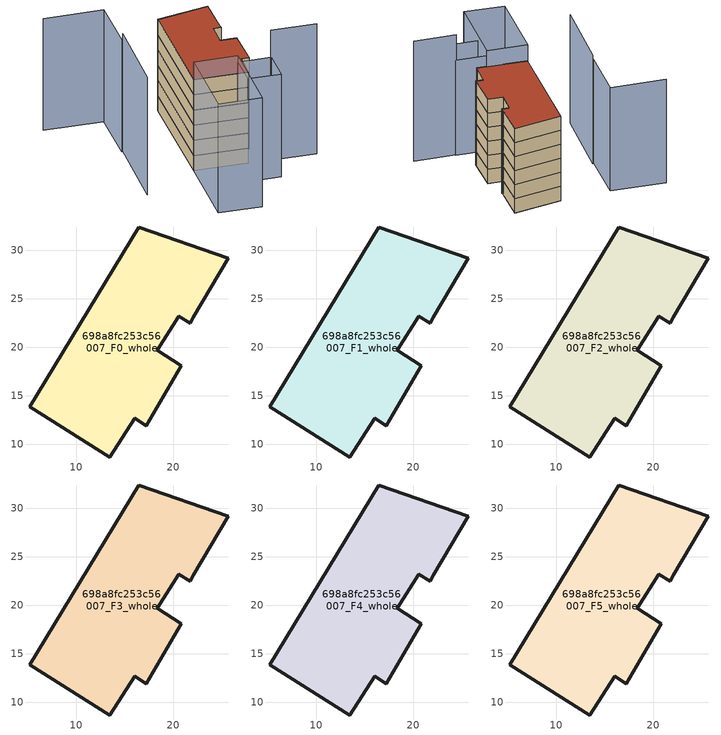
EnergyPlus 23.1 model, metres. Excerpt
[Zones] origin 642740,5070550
698a8fc253c56007_F0_whole
 floor ground (EU_floor_Construction): 17.25,11.87 20.85,18.08 18.35,19.67 20.56,23.17 21.76,22.47 22.06,23.08 25.66,29.18 16.45,32.38 5.24,13.88 13.44,8.67 16.05,12.67 z0
 wall outside (EU_wall_Construction): 13.44,8.67 5.24,13.88 16.45,32.38 25.66,29.18 22.06,23.08 21.76,22.47 20.56,23.17 18.35,19.67 20.85,18.08 17.25,11.87 16.05,12.67 13.44,8.67 z0:3
698a8fc253c56007_F1_whole
 floor to 698a8fc253c56007_F0_whole (EU_floor_Construction): 17.25,11.87 20.85,18.08 18.35,19.67 20.55,23.17 21.75,22.47 22.05,23.08 25.66,29.18 16.45,32.38 5.24,13.88 13.44,8.67 16.05,12.67 z3
 wall outside (EU_wall_Construction): 13.44,8.67 5.24,13.88 16.45,32.38 25.66,29.18 22.06,23.08 21.76,22.47 20.56,23.17 18.35,19.67 20.85,18.08 17.25,11.87 16.05,12.67 13.44,8.67 z3:6
698a8fc253c56007_F2_whole
 floor to 698a8fc253c56007_F1_whole (EU_floor_Construction): 17.25,11.87 20.85,18.08 18.35,19.67 20.55,23.17 21.75,22.47 22.05,23.08 25.66,29.18 16.45,32.38 5.24,13.88 13.44,8.67 16.05,12.67 z6
 wall outside (EU_wall_Construction): 13.44,8.67 5.24,13.88 16.45,32.38 25.66,29.18 22.06,23.08 21.76,22.47 20.56,23.17 18.35,19.67 20.85,18.08 17.25,11.87 16.05,12.67 13.44,8.67 z6:9
698a8fc253c56007_F3_whole
 floor to 698a8fc253c56007_F2_whole (EU_floor_Construction): 17.25,11.87 20.85,18.08 18.35,19.67 20.55,23.17 21.75,22.47 22.05,23.08 25.66,29.18 16.45,32.38 5.24,13.88 13.44,8.67 16.05,12.67 z9
 wall outside (EU_wall_Construction): 13.44,8.67 5.24,13.88 16.45,32.38 25.66,29.18 22.06,23.08 21.76,22.47 20.56,23.17 18.35,19.67 20.85,18.08 17.25,11.87 16.05,12.67 13.44,8.67 z9:12
698a8fc253c56007_F4_whole
 floor to 698a8fc253c56007_F3_whole (EU_floor_Construction): 17.25,11.87 20.85,18.08 18.35,19.67 20.55,23.17 21.75,22.47 22.05,23.08 25.66,29.18 16.45,32.38 5.24,13.88 13.44,8.67 16.05,12.67 z12
 wall outside (EU_wall_Construction): 13.44,8.67 5.24,13.88 16.45,32.38 25.66,29.18 22.06,23.08 21.76,22.47 20.56,23.17 18.35,19.67 20.85,18.08 17.25,11.87 16.05,12.67 13.44,8.67 z12:15
698a8fc253c56007_F5_whole
 floor to 698a8fc253c56007_F4_whole (EU_floor_Construction): 17.25,11.87 20.85,18.08 18.35,19.67 20.55,23.17 21.75,22.47 22.05,23.08 25.66,29.18 16.45,32.38 5.24,13.88 13.44,8.67 16.05,12.67 z15
 wall outside (EU_wall_Construction): 13.44,8.67 5.24,13.88 16.45,32.38 25.66,29.18 22.06,23.08 21.76,22.47 20.56,23.17 18.35,19.67 20.85,18.08 17.25,11.87 16.05,12.67 13.44,8.67 z15:18
 roof outside (EU_roof_Construction): 25.66,29.18 22.06,23.08 21.76,22.47 20.56,23.17 18.35,19.67 20.85,18.08 17.25,11.87 16.05,12.67 13.44,8.67 5.24,13.88 16.45,32.38 z18
shading: 16.85,6.57 23.85,2.33 z0:25.6; 4.04,-3.14 -2.67,0.97 / -2.67,0.97 5.24,13.88 / 5.24,13.88 11.94,9.77 / 11.94,9.77 4.04,-3.14 z0:21.4; 8.74,4.57 11.84,9.67 / 11.84,9.67 16.95,6.57 / 16.95,6.57 13.84,1.46 / 13.84,1.46 8.74,4.57 z0:20.2; 2.18,27.48 -6.17,14.18 z0:23.1; -1.67,42.31 7.55,36.69 / 7.55,36.69 1.94,27.48 z0:22
[Building]
EU S2 Campaign: North Axis=0; Terrain=City; Solar Distribution=FullExterior
[Site:Location]
Lyon-Bron: Latitude=45.75; Longitude=5; Time Zone=1; Elevation=198
[SizingPeriod:WeatherFileDays]
AnnualSizingPeriod: Begin Month=1; Begin Day of Month=1; End Month=12; End Day of Month=31; Day of Week for Start Day=Monday; Use Weather File Daylight Saving Period=No; Use Weather File Rain and Snow Indicators=No
[MATERIAL]
EU_InternalMass_Material: Roughness=MediumRough; Thickness=0.1; Conductivity=1; Density=1800; Specific Heat=900; Thermal Absorptance=0.9; Solar Absorptance=0.7; Visible Absorptance=0.7
[MATERIAL:NOMASS] Roughness=MediumRough; Thermal Absorptance=0.9; Solar Absorptance=0.7; Visible Absorptance=0.7
Name | Thermal Resistance
EU_wall_NoMass | 0.776494
EU_roof_NoMass | 0.486893
EU_floor_NoMass | 0.421597
[CONSTRUCTION]
EU_wall_Construction: EU_wall_NoMass
EU_roof_Construction: EU_roof_NoMass
EU_floor_Construction: EU_floor_NoMass
EU_InternalMass_Construction: EU_InternalMass_Material
[ZONE] Type=1; Multiplier=1; Ceiling Height=autocalculate; Volume=676.192; Floor Area=autocalculate; Part of Total Floor Area=Yes
698a8fc253c56007_F0_whole; 698a8fc253c56007_F1_whole; 698a8fc253c56007_F2_whole; 698a8fc253c56007_F3_whole; 698a8fc253c56007_F4_whole; 698a8fc253c56007_F5_whole
[INTERNALMASS] Construction=EU_InternalMass_Construction; Surface Area=225.397
Name | Zone or ZoneList
698a8fc253c56007_F0_whole_EU_InternalMass | 698a8fc253c56007_F0_whole
698a8fc253c56007_F1_whole_EU_InternalMass | 698a8fc253c56007_F1_whole
698a8fc253c56007_F2_whole_EU_InternalMass | 698a8fc253c56007_F2_whole
698a8fc253c56007_F3_whole_EU_InternalMass | 698a8fc253c56007_F3_whole
698a8fc253c56007_F4_whole_EU_InternalMass | 698a8fc253c56007_F4_whole
698a8fc253c56007_F5_whole_EU_InternalMass | 698a8fc253c56007_F5_whole
[OTHEREQUIPMENT] Fuel Type=Electricity; Design Level Calculation Method=Watts/Area; Power per Zone Floor Area=1; Fraction Latent=0; Fraction Radiant=0; Fraction Lost=0; Carbon Dioxide Generation Rate=0; EndUse Subcategory=EU_Step8_InternalGains
Name | Zone or ZoneList or Space or SpaceList | Schedule
EU_Step8_InternalGain_698a8fc253c56007_F0_whole_f000 | 698a8fc253c56007_F0_whole | EU_Step8_GainSchedule_698a8fc253c56007_F0_whole_f000
EU_Step8_InternalGain_698a8fc253c56007_F1_whole_f000 | 698a8fc253c56007_F1_whole | EU_Step8_GainSchedule_698a8fc253c56007_F1_whole_f000
EU_Step8_InternalGain_698a8fc253c56007_F2_whole_f000 | 698a8fc253c56007_F2_whole | EU_Step8_GainSchedule_698a8fc253c56007_F2_whole_f000
EU_Step8_InternalGain_698a8fc253c56007_F3_whole_f000 | 698a8fc253c56007_F3_whole | EU_Step8_GainSchedule_698a8fc253c56007_F3_whole_f000
EU_Step8_InternalGain_698a8fc253c56007_F4_whole_f000 | 698a8fc253c56007_F4_whole | EU_Step8_GainSchedule_698a8fc253c56007_F4_whole_f000
EU_Step8_InternalGain_698a8fc253c56007_F5_whole_f000 | 698a8fc253c56007_F5_whole | EU_Step8_GainSchedule_698a8fc253c56007_F5_whole_f000
[ZONEVENTILATION:DESIGNFLOWRATE] Schedule=EU_AlwaysOn; Design Flow Rate Calculation Method=AirChanges/Hour; Air Changes per Hour=0.693814; Ventilation Type=Natural; Fan Pressure Rise=0; Fan Total Efficiency=1; Constant Term Coefficient=1; Temperature Term Coefficient=0; Velocity Term Coefficient=0; Velocity Squared Term Coefficient=0; Minimum Indoor Temperature=-100; Maximum Indoor Temperature=100; Delta Temperature=-100; Minimum Outdoor Temperature=-100; Maximum Outdoor Temperature=100; Maximum Wind Speed=40
Name | Zone or ZoneList or Space or SpaceList
EU_ConstantAir_698a8fc253c56007_F0_whole | 698a8fc253c56007_F0_whole
EU_ConstantAir_698a8fc253c56007_F1_whole | 698a8fc253c56007_F1_whole
EU_ConstantAir_698a8fc253c56007_F2_whole | 698a8fc253c56007_F2_whole
EU_ConstantAir_698a8fc253c56007_F3_whole | 698a8fc253c56007_F3_whole
EU_ConstantAir_698a8fc253c56007_F4_whole | 698a8fc253c56007_F4_whole
EU_ConstantAir_698a8fc253c56007_F5_whole | 698a8fc253c56007_F5_whole
[HVACTEMPLATE:THERMOSTAT] Constant Heating Setpoint=20; Constant Cooling Setpoint=50
EU_HeatOnly_698a8fc253c56007_F0_whole; EU_HeatOnly_698a8fc253c56007_F1_whole; EU_HeatOnly_698a8fc253c56007_F2_whole; EU_HeatOnly_698a8fc253c56007_F3_whole; EU_HeatOnly_698a8fc253c56007_F4_whole; EU_HeatOnly_698a8fc253c56007_F5_whole
[HVACTEMPLATE:ZONE:IDEALLOADSAIRSYSTEM] System Availability Schedule=EU_AlwaysOn; Maximum Heating Supply Air Temperature=50; Minimum Cooling Supply Air Temperature=13; Maximum Heating Supply Air Humidity Ratio=0.0156; Minimum Cooling Supply Air Humidity Ratio=0.0077; Heating Limit=NoLimit; Cooling Limit=NoLimit; Heating Availability Schedule=EU_AlwaysOn; Cooling Availability Schedule=EU_CoolingOff; Dehumidification Control Type=ConstantSensibleHeatRatio; Cooling Sensible Heat Ratio=0.7; Dehumidification Setpoint=60; Humidification Control Type=None; Humidification Setpoint=30; Outdoor Air Method=None; Outdoor Air Flow Rate per Person=0.00944; Outdoor Air Flow Rate per Zone Floor Area=0; Outdoor Air Flow Rate per Zone=0; Demand Controlled Ventilation Type=None; Outdoor Air Economizer Type=NoEconomizer; Heat Recovery Type=None; Sensible Heat Recovery Effectiveness=0.7; Latent Heat Recovery Effectiveness=0.65
Name | Template Thermostat
698a8fc253c56007_F0_whole | EU_HeatOnly_698a8fc253c56007_F0_whole
698a8fc253c56007_F1_whole | EU_HeatOnly_698a8fc253c56007_F1_whole
698a8fc253c56007_F2_whole | EU_HeatOnly_698a8fc253c56007_F2_whole
698a8fc253c56007_F3_whole | EU_HeatOnly_698a8fc253c56007_F3_whole
698a8fc253c56007_F4_whole | EU_HeatOnly_698a8fc253c56007_F4_whole
698a8fc253c56007_F5_whole | EU_HeatOnly_698a8fc253c56007_F5_whole
[SIZING:ZONE] Zone Cooling Design Supply Air Temperature Input Method=SupplyAirTemperature; Zone Cooling Design Supply Air Temperature=13; Zone Heating Design Supply Air Temperature Input Method=SupplyAirTemperature; Zone Heating Design Supply Air Temperature=50; Zone Cooling Design Supply Air Humidity Ratio=0.008; Zone Heating Design Supply Air Humidity Ratio=0.008; Cooling Design Air Flow Method=DesignDay; Cooling Design Air Flow Rate=0; Cooling Minimum Air Flow per Zone Floor Area=0.000762; Cooling Minimum Air Flow=0; Cooling Minimum Air Flow Fraction=0.2; Heating Design Air Flow Method=DesignDay; Heating Design Air Flow Rate=0; Heating Maximum Air Flow per Zone Floor Area=0.002032; Heating Maximum Air Flow=0.141576; Heating Maximum Air Flow Fraction=0.3; Account for Dedicated Outdoor Air System=No; Dedicated Outdoor Air System Control Strategy=NeutralSupplyAir; Dedicated Outdoor Air Low Setpoint Temperature for Design=autosize; Dedicated Outdoor Air High Setpoint Temperature for Design=autosize; Zone Load Sizing Method=Sensible Load Only No Latent Load; Zone Latent Cooling Design Supply Air Humidity Ratio Input Method=HumidityRatioDifference; Zone Cooling Design Supply Air Humidity Ratio Difference=0.005; Zone Latent Heating Design Supply Air Humidity Ratio Input Method=HumidityRatioDifference; Zone Humidification Design Supply Air Humidity Ratio Difference=0.005
698a8fc253c56007_F0_whole; 698a8fc253c56007_F1_whole; 698a8fc253c56007_F2_whole; 698a8fc253c56007_F3_whole; 698a8fc253c56007_F4_whole; 698a8fc253c56007_F5_whole
[SCHEDULE:CONSTANT]
Name | Hourly Value
EU_AlwaysOn | 1
EU_CoolingOff | 0
[SCHEDULE:FILE] Column Number=1; Rows to Skip at Top=0; Number of Hours of Data=8760; Column Separator=Comma; Interpolate to Timestep=No; Minutes per Item=60; Adjust Schedule for Daylight Savings=Yes
Name | File
EU_Step8_GainSchedule_698a8fc253c56007_F0_whole_f000 | ../../schedules/698a8fc253c56007/698a8fc253c56007_F0_whole_f000_gain.csv
EU_Step8_GainSchedule_698a8fc253c56007_F1_whole_f000 | ../../schedules/698a8fc253c56007/698a8fc253c56007_F1_whole_f000_gain.csv
EU_Step8_GainSchedule_698a8fc253c56007_F2_whole_f000 | ../../schedules/698a8fc253c56007/698a8fc253c56007_F2_whole_f000_gain.csv
EU_Step8_GainSchedule_698a8fc253c56007_F3_whole_f000 | ../../schedules/698a8fc253c56007/698a8fc253c56007_F3_whole_f000_gain.csv
EU_Step8_GainSchedule_698a8fc253c56007_F4_whole_f000 | ../../schedules/698a8fc253c56007/698a8fc253c56007_F4_whole_f000_gain.csv
EU_Step8_GainSchedule_698a8fc253c56007_F5_whole_f000 | ../../schedules/698a8fc253c56007/698a8fc253c56007_F5_whole_f000_gain.csv
